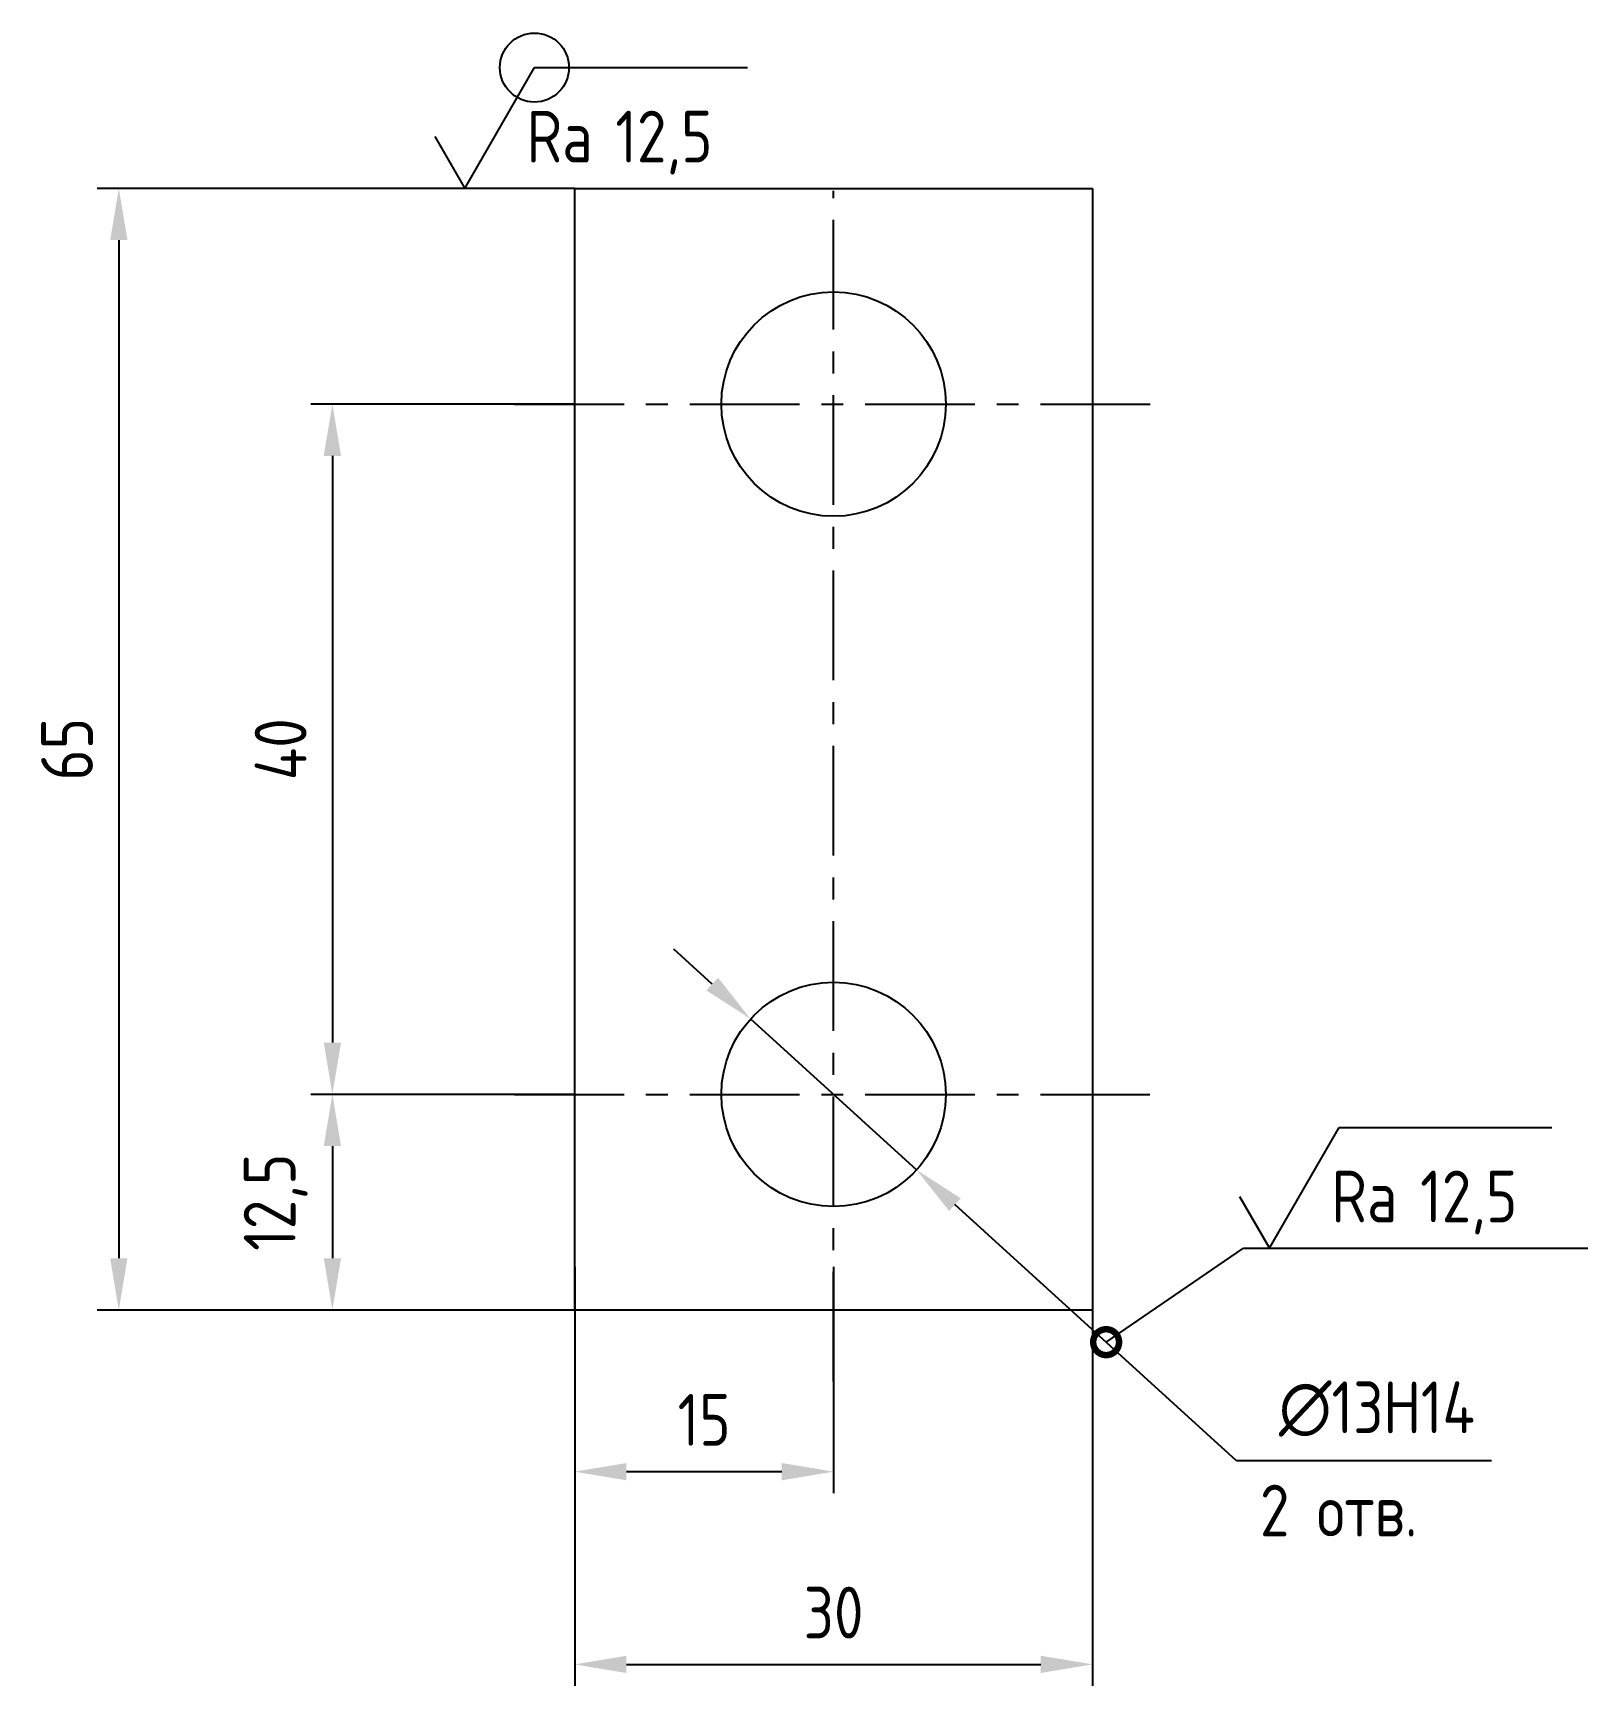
# Model space of a CAD drawing. Header units: millimetres. Extents: x -913.6 to -823.5, y 4524.5 to 4620.3.
import ezdxf

# ---------------------------------------------------------------- set-up
doc = ezdxf.new("R2010")
doc.units = ezdxf.units.MM
doc.header["$LTSCALE"] = 0.2
doc.linetypes.add('CENTER', pattern=[50.800000000000004, 31.75, -6.35, 6.35, -6.35])
for name, color, linetype in [('Cen', 5, 'CENTER'), ('Cont', 6, 'Continuous'), ('Dim', 7, 'Continuous'), ('Text', 3, 'Continuous'), ('Vporti', 7, 'Continuous')]:
    doc.layers.add(name, color=color, linetype=linetype)
doc.layers.get('Vporti').off()
doc.styles.add('Style1', font='romans.shx', dxfattribs={"width": 0.8})
doc.dimstyles.new('Dia', dxfattribs={"dimtxt": 3, "dimasz": 3, "dimexe": 1.25, "dimexo": 0, "dimgap": 1.5, "dimtad": 1, "dimtoh": 1, "dimtxsty": 'Style1', "dimcen": 2.5, "dimclrt": 3, "dimadec": 0, "dimazin": 0, "dimtfac": 1, "dimtmove": 0, "dimatfit": 3, "dimfxl": 1, "dimarcsym": 0})
doc.dimstyles.new('Lin', dxfattribs={"dimtxt": 3, "dimasz": 3, "dimexe": 1.25, "dimexo": 0, "dimgap": 1.5, "dimtad": 1, "dimtxsty": 'Style1', "dimcen": 2.5, "dimclrt": 3, "dimadec": 0, "dimazin": 0, "dimtfac": 1, "dimtmove": 0, "dimatfit": 3, "dimldrblk": 'DOT', "dimfxl": 1, "dimarcsym": 0})
doc.dimstyles.new('Poz', dxfattribs={"dimtxt": 6, "dimasz": 3, "dimexe": 1.25, "dimexo": 0, "dimgap": 1.5, "dimtad": 2, "dimtoh": 1, "dimtxsty": 'Style1', "dimblk": 'DOTSMALL', "dimcen": 2.5, "dimclrt": 6, "dimadec": 0, "dimazin": 0, "dimtfac": 1, "dimtmove": 0, "dimatfit": 3, "dimldrblk": 'DOTSMALL', "dimfxl": 1, "dimarcsym": 0})

# ---------------------------------------------------------------- blocks, each defined once
blk = doc.blocks.new('A$C6CF913E7')
at = {"layer": 'Text'}
blk.add_circle((0, 0), 2, dxfattribs=at)
blk = doc.blocks.new('sherISO_06')
at = {"layer": 'Text'}
blk.add_line((4.0414499999999975, 7), (16.389414208851747, 7), dxfattribs=at)
blk.add_lwpolyline([(-1.7320500000000152, 3), (0, 0), (4.0414499999999975, 7)], dxfattribs=at)
blk.add_blockref('A$C6CF913E7', (4.0414499999999975, 7))
at = {"layer": 'Text', "style": 'Style1', "width": 0.8}
blk.add_text('Ra', height=3, dxfattribs=at).set_placement((3.584307142857142, 1.5))
blk.add_attdef('12,5', (8.727084285714255, 1.4999999999999147), '', height=3, dxfattribs=at)
blk = doc.blocks.new('*D31')
at = {"layer": 'Defpoints', "color": 0, "transparency": 16777216}
for p in [(-882.2559285407433, 4611.266018046781), (-908.6679568527898, 4546.266018046781), (-882.2559285407433, 4546.266018046781)]:
    blk.add_point(p, dxfattribs=at)
at = {"layer": 'Dim', "color": 0, "lineweight": -2, "transparency": 16777216}
for p, q in [((-882.2559285407433, 4611.266018046781), (-909.9179568527898, 4611.266018046781)), ((-908.6679568527898, 4608.266018046781), (-908.6679568527898, 4549.266018046781)), ((-882.2559285407433, 4546.266018046781), (-909.9179568527898, 4546.266018046781))]:
    blk.add_line(p, q, dxfattribs=at)
at = {"layer": 'Dim', "color": 0, "transparency": 16777216}
for points in [[(-909.1679568527898, 4608.266018046781), (-908.1679568527898, 4608.266018046781), (-908.6679568527898, 4611.266018046781)], [(-909.1679568527898, 4549.266018046781), (-908.1679568527898, 4549.266018046781), (-908.6679568527898, 4546.266018046781)]]:
    blk.add_solid(points, dxfattribs=at)
at = {"layer": 'Dim', "color": 3, "transparency": 16777216, "insert": (-911.6679568527906, 4578.766018046781), "char_height": 3, "attachment_point": 5, "rotation": 90, "style": 'Style1'}
blk.add_mtext('65', dxfattribs=at)
blk = doc.blocks.new('_Dot')
at = {"color": 0, "linetype": 'ByBlock', "lineweight": -2}
blk.add_line((-0.5, 0), (-1, 0), dxfattribs=at)
at = {"color": 0, "linetype": 'ByBlock', "const_width": 0.5}
blk.add_lwpolyline([(-0.25, 0, 1), (0.25, 0, 1)], format="xyb", close=True, dxfattribs=at)
blk = doc.blocks.new('*D32')
at = {"layer": 'Defpoints', "color": 0, "transparency": 16777216}
for p in [(-882.2559285407433, 4598.766018046781), (-896.2936051328315, 4558.766018046781), (-882.2559285407433, 4558.766018046781)]:
    blk.add_point(p, dxfattribs=at)
at = {"layer": 'Dim', "color": 0, "lineweight": -2, "transparency": 16777216}
for p, q in [((-882.2559285407433, 4598.766018046781), (-897.5436051328315, 4598.766018046781)), ((-896.2936051328315, 4595.766018046781), (-896.2936051328315, 4561.766018046781)), ((-882.2559285407433, 4558.766018046781), (-897.5436051328315, 4558.766018046781))]:
    blk.add_line(p, q, dxfattribs=at)
at = {"layer": 'Dim', "color": 0, "transparency": 16777216}
for points in [[(-896.7936051328315, 4595.766018046781), (-895.7936051328315, 4595.766018046781), (-896.2936051328315, 4598.766018046781)], [(-896.7936051328315, 4561.766018046781), (-895.7936051328315, 4561.766018046781), (-896.2936051328315, 4558.766018046781)]]:
    blk.add_solid(points, dxfattribs=at)
at = {"layer": 'Dim', "color": 3, "transparency": 16777216, "insert": (-899.2936051328323, 4578.766018046781), "char_height": 3, "attachment_point": 5, "rotation": 90, "style": 'Style1'}
blk.add_mtext('40', dxfattribs=at)
blk = doc.blocks.new('*D33')
at = {"layer": 'Defpoints', "color": 0, "transparency": 16777216}
for p in [(-882.2559285407433, 4558.766018046781), (-896.2936051328315, 4546.266018046781), (-882.2559285407433, 4546.266018046781)]:
    blk.add_point(p, dxfattribs=at)
at = {"layer": 'Dim', "color": 0, "lineweight": -2, "transparency": 16777216}
for p, q in [((-882.2559285407433, 4558.766018046781), (-897.5436051328315, 4558.766018046781)), ((-896.2936051328315, 4555.766018046781), (-896.2936051328315, 4549.266018046781)), ((-882.2559285407433, 4546.266018046781), (-897.5436051328315, 4546.266018046781))]:
    blk.add_line(p, q, dxfattribs=at)
at = {"layer": 'Dim', "color": 0, "transparency": 16777216}
for points in [[(-896.7936051328315, 4555.766018046781), (-895.7936051328315, 4555.766018046781), (-896.2936051328315, 4558.766018046781)], [(-896.7936051328315, 4549.266018046781), (-895.7936051328315, 4549.266018046781), (-896.2936051328315, 4546.266018046781)]]:
    blk.add_solid(points, dxfattribs=at)
at = {"layer": 'Dim', "color": 3, "transparency": 16777216, "insert": (-899.5793194185467, 4552.516018046781), "char_height": 3, "attachment_point": 5, "rotation": 90, "style": 'Style1'}
blk.add_mtext('12,5', dxfattribs=at)
blk = doc.blocks.new('*D34')
at = {"layer": 'Defpoints', "color": 0, "transparency": 16777216}
for p in [(-882.2559285407433, 4548.766018046781), (-852.2559285407433, 4548.766018046781), (-852.2559285407433, 4525.736709264553)]:
    blk.add_point(p, dxfattribs=at)
at = {"layer": 'Dim', "color": 0, "lineweight": -2, "transparency": 16777216}
for p, q in [((-882.2559285407433, 4548.766018046781), (-882.2559285407433, 4524.486709264553)), ((-852.2559285407433, 4548.766018046781), (-852.2559285407433, 4524.486709264553)), ((-879.2559285407433, 4525.736709264553), (-855.2559285407433, 4525.736709264553))]:
    blk.add_line(p, q, dxfattribs=at)
at = {"layer": 'Dim', "color": 0, "transparency": 16777216}
for points in [[(-879.2559285407433, 4526.236709264553), (-879.2559285407433, 4525.236709264553), (-882.2559285407433, 4525.736709264553)], [(-855.2559285407433, 4526.236709264553), (-855.2559285407433, 4525.236709264553), (-852.2559285407433, 4525.736709264553)]]:
    blk.add_solid(points, dxfattribs=at)
at = {"layer": 'Dim', "color": 3, "transparency": 16777216, "insert": (-867.2559285407433, 4528.736709264553), "char_height": 3, "attachment_point": 5, "style": 'Style1'}
blk.add_mtext('30', dxfattribs=at)
blk = doc.blocks.new('*D35')
at = {"layer": 'Defpoints', "color": 0, "transparency": 16777216}
for p in [(-882.2559285407433, 4548.766018046781), (-867.2559285407433, 4548.766018046781), (-882.2559285407433, 4536.90303850535)]:
    blk.add_point(p, dxfattribs=at)
at = {"layer": 'Dim', "color": 0, "lineweight": -2, "transparency": 16777216}
for p, q in [((-882.2559285407433, 4548.766018046781), (-882.2559285407433, 4535.65303850535)), ((-867.2559285407433, 4548.766018046781), (-867.2559285407433, 4535.65303850535)), ((-870.2559285407433, 4536.90303850535), (-879.2559285407433, 4536.90303850535))]:
    blk.add_line(p, q, dxfattribs=at)
at = {"layer": 'Dim', "color": 0, "transparency": 16777216}
for points in [[(-879.2559285407433, 4537.40303850535), (-879.2559285407433, 4536.40303850535), (-882.2559285407433, 4536.90303850535)], [(-870.2559285407433, 4537.40303850535), (-870.2559285407433, 4536.40303850535), (-867.2559285407433, 4536.90303850535)]]:
    blk.add_solid(points, dxfattribs=at)
at = {"layer": 'Dim', "color": 3, "transparency": 16777216, "insert": (-874.7559285407433, 4539.90303850535), "char_height": 3, "attachment_point": 5, "style": 'Style1'}
blk.add_mtext('15', dxfattribs=at)
blk = doc.blocks.new('_DotSmall')
at = {"color": 0, "linetype": 'ByBlock', "const_width": 0.5}
blk.add_lwpolyline([(-0.0625, 0, 1), (0.0625, 0, 1)], format="xyb", close=True, dxfattribs=at)
blk = doc.blocks.new('sherISO_01')
at = {"layer": 'Text'}
blk.add_line((4.0414499999999975, 7), (16.364452607677606, 7), dxfattribs=at)
blk.add_lwpolyline([(-1.7320500000000152, 3), (0, 0), (4.0414499999999975, 7)], dxfattribs=at)
at = {"layer": 'Text', "style": 'Style1', "width": 0.8}
blk.add_text('Ra', height=3, dxfattribs=at).set_placement((3.584307142857142, 1.5))
blk.add_attdef('12,5', (8.727084285714255, 1.4999999999999147), '', height=3, dxfattribs=at)
blk = doc.blocks.new('*D44')
at = {"layer": 'Defpoints', "color": 0, "transparency": 16777216}
for p in [(-872.06526722283, 4563.138690163578), (-862.4465898586593, 4554.393345929988)]:
    blk.add_point(p, dxfattribs=at)
at = {"layer": 'Dim', "color": 0, "lineweight": -2, "transparency": 16777216}
for p, q in [((-874.2849619991769, 4565.156846525176), (-876.5046567755242, 4567.175002886774)), ((-872.06526722283, 4563.138690163578), (-862.4465898586593, 4554.393345929988)), ((-843.9022595145423, 4537.532758314812), (-860.226895082312, 4552.375189568391)), ((-829.1451166573986, 4537.532758314812), (-843.9022595145423, 4537.532758314812))]:
    blk.add_line(p, q, dxfattribs=at)
at = {"layer": 'Dim', "color": 0, "transparency": 16777216}
for points in [[(-873.9486026055772, 4565.526795654567), (-874.6213213927765, 4564.786897395785), (-872.06526722283, 4563.138690163578)], [(-859.8905356887124, 4552.745138697781), (-860.5632544759117, 4552.005240438999), (-862.4465898586593, 4554.393345929988)]]:
    blk.add_solid(points, dxfattribs=at)
at = {"layer": 'Dim', "color": 3, "transparency": 16777216, "insert": (-835.7736880859704, 4540.532758314812), "char_height": 3, "attachment_point": 5, "style": 'Style1'}
blk.add_mtext('∅13H14', dxfattribs=at)

msp = doc.modelspace()

# ---------------------------------------------------------------- linework, layer by layer
at = {"layer": 'Cen'}
for p, q in [((-867.2559285407433, 4542.124829318957), (-867.2559285407433, 4611.129951610534)), ((-885.7447953717765, 4598.766018046781), (-848.7670617097101, 4598.766018046781)), ((-885.7447953717765, 4558.766018046781), (-848.9354050077372, 4558.766018046781))]:
    msp.add_line(p, q, dxfattribs=at)
at = {"layer": 'Cont'}
for p, q in [((-882.2559285407433, 4611.266018046781), (-852.2559285407433, 4611.266018046781)), ((-882.2559285407433, 4546.266018046781), (-882.2559285407433, 4611.266018046781)), ((-852.2559285407433, 4611.266018046781), (-852.2559285407433, 4546.266018046781)), ((-852.2559285407433, 4546.266018046781), (-882.2559285407433, 4546.266018046781))]:
    msp.add_line(p, q, dxfattribs=at)
for centre in [(-867.2559285407433, 4598.766018046781), (-867.2559285407433, 4558.766018046781)]:
    msp.add_circle(centre, 6.5, dxfattribs=at)
at = {"layer": 'Dim'}
msp.add_line((-843.4986570019373, 4549.850229679913), (-823.5492473596714, 4549.850229679913), dxfattribs=at)

# ---------------------------------------------------------------- block references
at = {"layer": 'Cont'}
msp.add_blockref('sherISO_01', (-841.9986570019373, 4549.850229679913), dxfattribs=at).add_auto_attribs({'12,5': '12,5'})
at = {"layer": 'Vporti'}
msp.add_blockref('sherISO_06', (-888.6273236985189, 4611.266018046781), dxfattribs=at).add_auto_attribs({'12,5': '12,5'})

# ---------------------------------------------------------------- texts
at = {"layer": 'Text', "style": 'Style1', "width": 0.8}
msp.add_text('2 отв.', height=3, dxfattribs=at).set_placement((-842.5522804184466, 4533.148083926499))

# ---------------------------------------------------------------- dimensions: what is measured, and where the dimension line sits
at = {"layer": 'Dim'}
for base, p1, p2, picture, middle in [((-908.6679568527898, 4546.266018046781), (-882.2559285407433, 4611.266018046781), (-882.2559285407433, 4546.266018046781), '*D31', (-911.6679568527906, 4578.766018046781)), ((-896.2936051328315, 4558.766018046781), (-882.2559285407433, 4598.766018046781), (-882.2559285407433, 4558.766018046781), '*D32', (-899.2936051328323, 4578.766018046781)), ((-896.2936051328315, 4546.266018046781), (-882.2559285407433, 4558.766018046781), (-882.2559285407433, 4546.266018046781), '*D33', (-899.5793194185467, 4552.516018046781))]:
    dim = msp.add_linear_dim(base=base, p1=p1, p2=p2, angle=270, dimstyle='Lin', dxfattribs=at)
    dim.commit()
    dim.dimension.update_dxf_attribs({"geometry": picture, "text_midpoint": middle})
dim = msp.add_diameter_dim_2p(p1=(-872.06526722283, 4563.138690163578), p2=(-862.4465898586593, 4554.393345929988), text='<>H14', dimstyle='Dia', dxfattribs=at)
dim.commit()
dim.dimension.update_dxf_attribs({"geometry": '*D44', "text_midpoint": (-835.7736880859704, 4537.532758314812), "dimtype": 163})
for base, p1, p2, picture, middle in [((-852.2559285407433, 4525.736709264553), (-882.2559285407433, 4548.766018046781), (-852.2559285407433, 4548.766018046781), '*D34', (-867.2559285407433, 4528.736709264553)), ((-882.2559285407433, 4536.90303850535), (-867.2559285407433, 4548.766018046781), (-882.2559285407433, 4548.766018046781), '*D35', (-874.7559285407433, 4539.90303850535))]:
    dim = msp.add_linear_dim(base=base, p1=p1, p2=p2, dimstyle='Lin', dxfattribs=at)
    dim.commit()
    dim.dimension.update_dxf_attribs({"geometry": picture, "text_midpoint": middle})

# ---------------------------------------------------------------- leaders
msp.add_leader([(-851.4635834405659, 4544.407547653425), (-843.4986570019373, 4549.850229679913)], dimstyle='Poz', dxfattribs=at)

doc.saveas('drawing.dxf')
